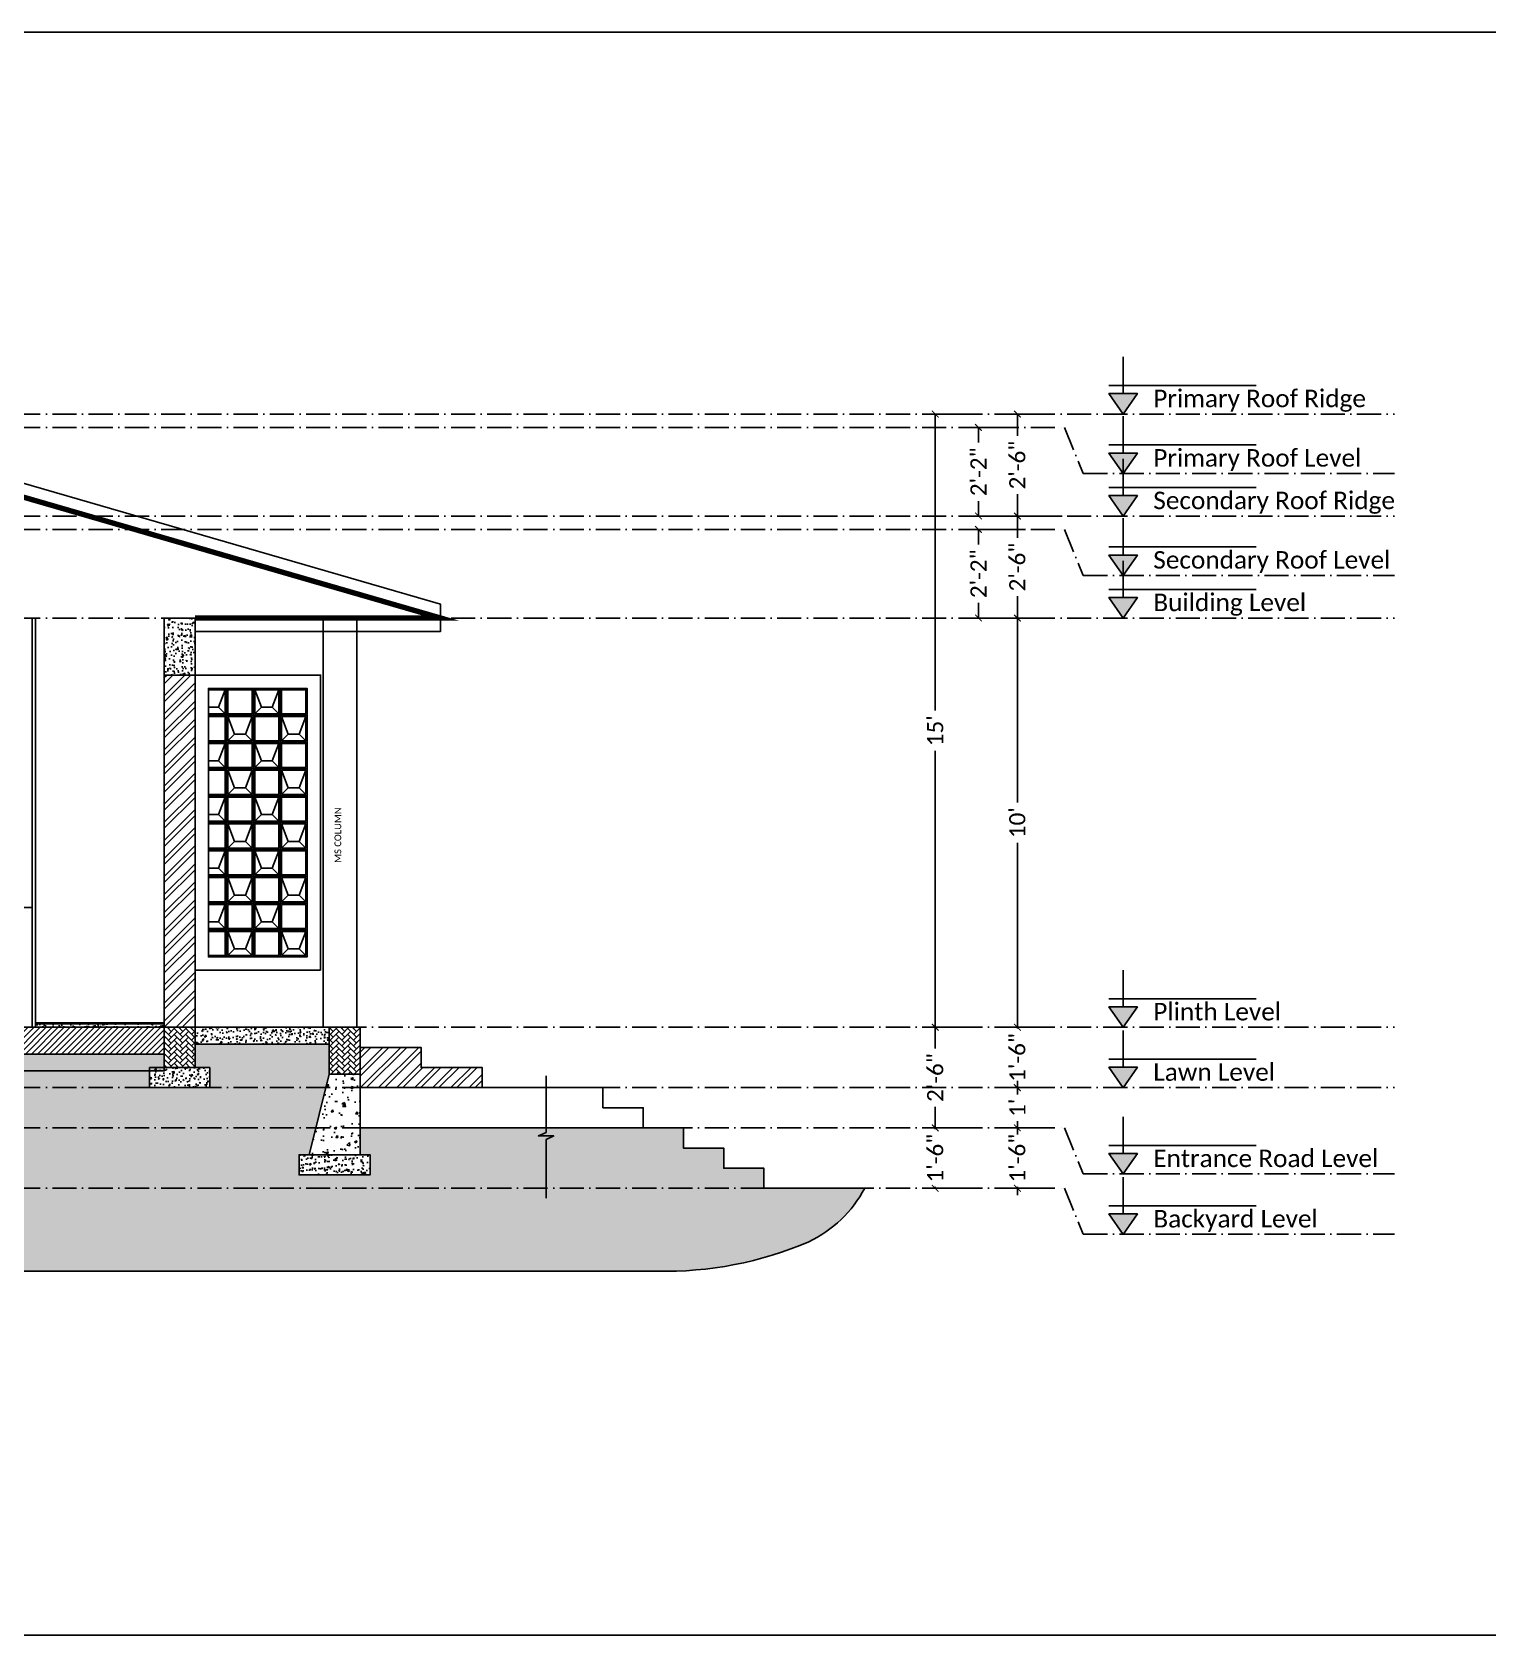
# Model space of a CAD drawing. Header units: millimetres. Extents: x -4760 to 87103, y -23275 to 20441.
# Drawn here: x 44934 to 55785, y -23275 to -11329 of the extents above; entities that cross this region are included whole.
import ezdxf
from ezdxf.xclip import XClip

# ---------------------------------------------------------------- set-up
doc = ezdxf.new("R2010")
doc.units = ezdxf.units.MM
doc.header["$LTSCALE"] = 150
doc.header["$XCLIPFRAME"] = 0
doc.linetypes.add('ACAD_ISO10W100', pattern=[18, 12, -3, 0, -3])
for name, color, linetype, true_color in [('ad-Dimension', 5, 'Continuous', 0x0000ff), ('ad-Primary Roof', 5, 'Continuous', 0x0000ff), ('ad-Ridge', 7, 'Continuous', 0xa56752)]:
    doc.layers.add(name, color=color, linetype=linetype, true_color=true_color)
for name, color, linetype in [('ad-Elevation 10', 8, 'Continuous'), ('ad-Glass Sectionline', 140, 'Continuous'), ('ad-Grid', 8, 'ACAD_ISO10W100'), ('ad-Lawn', 65, 'Continuous'), ('ad-Level', 4, 'Continuous'), ('ad-Level text', 4, 'Continuous'), ('ad-Slab', 3, 'Continuous'), ('ad-Text main', 7, 'Continuous'), ('ad-Tile', 120, 'Continuous'), ('ad-Toilet fixtures', 8, 'Continuous'), ('ad-Wall', 240, 'Continuous'), ('ad-Wall hatch', 8, 'Continuous')]:
    doc.layers.add(name, color=color, linetype=linetype)
doc.styles.get("Standard").update_dxf_attribs({"font": 'calibril.ttf'})
doc.dimstyles.new('Copy of A-100-DIM-INT (MM-FT)', dxfattribs={"dimscale": 50, "dimtxt": 2.4, "dimasz": 1, "dimexe": 0, "dimexo": 0, "dimgap": 1, "dimtad": 0, "dimdec": 0, "dimlfac": 0.03937, "dimdsep": 46, "dimlunit": 3, "dimtxsty": 'Standard', "dimblk": 'ARCHTICK', "dimcen": 0.025, "dimclrd": 256, "dimclre": 256, "dimclrt": 256, "dimazin": 2, "dimtfac": 1, "dimtdec": 0, "dimtix": 1, "dimtmove": 2, "dimatfit": 3, "dimldrblk": 'ARCHTICK', "dimfxl": 1, "dimtolj": 1, "dimtzin": 0, "dimarcsym": 0})

# ---------------------------------------------------------------- blocks, each defined once
blk = doc.blocks.new('ELE-1')
at = {"layer": 'ad-Level'}
blk.add_hatch(color=252, dxfattribs=at).paths.add_polyline_path([(175, 125), (88.5, 125), (0, 125), (88.5, 0)])
at = {"layer": 'ad-Level', "color": 2}
blk.add_line((0, 175), (900, 175), dxfattribs=at)
blk.add_lwpolyline([(88.5, 125), (175, 125), (88.5, 0), (0, 125), (88.5, 125), (88.5, 350)], dxfattribs=at)
blk = doc.blocks.new('EW')
at = {"layer": 'ad-Level', "xscale": 1.792223955136464, "yscale": 1.792223955136464, "zscale": 1.792223955136464}
blk.add_blockref('ELE-1', (-1613, -314), dxfattribs=at)
at = {"layer": 'ad-Level text'}
blk.add_attdef('FLOOR', (-1126, -238), '', height=150, dxfattribs=at)
blk = doc.blocks.new('_ArchTick')
at = {"color": 0, "linetype": 'ByBlock', "const_width": 0.15}
blk.add_lwpolyline([(-0.5, -0.5), (0.5, 0.5)], dxfattribs=at)
blk = doc.blocks.new('*D19')
at = {"layer": 'ad-Dimension', "lineweight": -2, "transparency": 16777216}
for p, q in [((-2811, 0), (-2811, 50)), ((-2540, 0), (-2811, 0)), ((-2811, 0), (-2811, -10)), ((-2811, -450), (-2811, -440)), ((-2540, -450), (-2811, -450)), ((-2811, -450), (-2811, -500))]:
    blk.add_line(p, q, dxfattribs=at)
at = {"layer": 'Defpoints', "color": 0, "transparency": 16777216}
for p in [(-2540, 0), (-2811, -450), (-2540, -450)]:
    blk.add_point(p, dxfattribs=at)
at = {"layer": 'ad-Dimension', "lineweight": -2, "transparency": 16777216, "xscale": 50, "yscale": 50, "zscale": 50}
for p, rotation in [((-2811, 0), 270), ((-2811, -450), 90)]:
    blk.add_blockref('_ArchTick', p, dxfattribs=dict(at, rotation=rotation))
at = {"layer": 'ad-Dimension', "transparency": 16777216, "insert": (-2811, -225), "char_height": 120, "attachment_point": 5, "rotation": 90}
blk.add_mtext('\\A1;1\'-6"', dxfattribs=at)
blk = doc.blocks.new('*D20')
at = {"layer": 'ad-Dimension', "lineweight": -2, "transparency": 16777216}
for p, q in [((-2540, 3050), (-2811, 3050)), ((-2811, 3050), (-2811, 1675)), ((-2811, 0), (-2811, 1375)), ((-2540, 0), (-2811, 0))]:
    blk.add_line(p, q, dxfattribs=at)
at = {"layer": 'Defpoints', "color": 0, "transparency": 16777216}
for p in [(-2540, 3050), (-2811, 0), (-2540, 0)]:
    blk.add_point(p, dxfattribs=at)
at = {"layer": 'ad-Dimension', "lineweight": -2, "transparency": 16777216, "xscale": 50, "yscale": 50, "zscale": 50}
for p, rotation in [((-2811, 3050), 90), ((-2811, 0), 270)]:
    blk.add_blockref('_ArchTick', p, dxfattribs=dict(at, rotation=rotation))
at = {"layer": 'ad-Dimension', "transparency": 16777216, "insert": (-2811, 1525), "char_height": 120, "attachment_point": 5, "rotation": 90}
blk.add_mtext("\\A1;10'", dxfattribs=at)
blk = doc.blocks.new('*D21')
at = {"layer": 'ad-Dimension', "lineweight": -2, "transparency": 16777216}
for p, q in [((-3220, 4570), (-3423, 4570)), ((-3423, 4570), (-3423, 2360)), ((-3423, 0), (-3423, 2060)), ((-3220, 0), (-3423, 0))]:
    blk.add_line(p, q, dxfattribs=at)
at = {"layer": 'Defpoints', "color": 0, "transparency": 16777216}
for p in [(-3220, 4570), (-3423, 0), (-3220, 0)]:
    blk.add_point(p, dxfattribs=at)
at = {"layer": 'ad-Dimension', "lineweight": -2, "transparency": 16777216, "xscale": 50, "yscale": 50, "zscale": 50}
for p, rotation in [((-3423, 4570), 90), ((-3423, 0), 270)]:
    blk.add_blockref('_ArchTick', p, dxfattribs=dict(at, rotation=rotation))
at = {"layer": 'ad-Dimension', "transparency": 16777216, "insert": (-3423, 2210), "char_height": 120, "attachment_point": 5, "rotation": 90}
blk.add_mtext("\\A1;15'", dxfattribs=at)
blk = doc.blocks.new('*D23')
at = {"layer": 'ad-Dimension', "lineweight": -2, "transparency": 16777216}
for p, q in [((-2478, 3810), (-2811, 3810)), ((-2811, 3810), (-2811, 3648)), ((-2811, 3050), (-2811, 3212)), ((-2540, 3050), (-2811, 3050))]:
    blk.add_line(p, q, dxfattribs=at)
at = {"layer": 'Defpoints', "color": 0, "transparency": 16777216}
for p in [(-2811, 3810), (-2478, 3810), (-2540, 3050)]:
    blk.add_point(p, dxfattribs=at)
at = {"layer": 'ad-Dimension', "lineweight": -2, "transparency": 16777216, "xscale": 50, "yscale": 50, "zscale": 50}
for p, rotation in [((-2811, 3810), 90), ((-2811, 3050), 270)]:
    blk.add_blockref('_ArchTick', p, dxfattribs=dict(at, rotation=rotation))
at = {"layer": 'ad-Dimension', "transparency": 16777216, "insert": (-2811, 3430), "char_height": 120, "attachment_point": 5, "rotation": 90}
blk.add_mtext('\\A1;2\'-6"', dxfattribs=at)
blk = doc.blocks.new('*D24')
at = {"layer": 'ad-Dimension', "lineweight": -2, "transparency": 16777216}
for p, q in [((-2540, 4570), (-2811, 4570)), ((-2811, 4570), (-2811, 4408)), ((-2811, 3810), (-2811, 3972)), ((-2478, 3810), (-2811, 3810))]:
    blk.add_line(p, q, dxfattribs=at)
at = {"layer": 'Defpoints', "color": 0, "transparency": 16777216}
for p in [(-2811, 4570), (-2540, 4570), (-2478, 3810)]:
    blk.add_point(p, dxfattribs=at)
at = {"layer": 'ad-Dimension', "lineweight": -2, "transparency": 16777216, "xscale": 50, "yscale": 50, "zscale": 50}
for p, rotation in [((-2811, 4570), 90), ((-2811, 3810), 270)]:
    blk.add_blockref('_ArchTick', p, dxfattribs=dict(at, rotation=rotation))
at = {"layer": 'ad-Dimension', "transparency": 16777216, "insert": (-2811, 4190), "char_height": 120, "attachment_point": 5, "rotation": 90}
blk.add_mtext('\\A1;2\'-6"', dxfattribs=at)
blk = doc.blocks.new('*D25')
at = {"layer": 'ad-Dimension', "lineweight": -2, "transparency": 16777216}
for p, q in [((-2751, 3710), (-3101, 3710)), ((-3101, 3710), (-3101, 3598)), ((-3101, 3050), (-3101, 3162)), ((-2811, 3050), (-3101, 3050))]:
    blk.add_line(p, q, dxfattribs=at)
at = {"layer": 'Defpoints', "color": 0, "transparency": 16777216}
for p in [(-2751, 3710), (-3101, 3050), (-2811, 3050)]:
    blk.add_point(p, dxfattribs=at)
at = {"layer": 'ad-Dimension', "lineweight": -2, "transparency": 16777216, "xscale": 50, "yscale": 50, "zscale": 50}
for p, rotation in [((-3101, 3710), 90), ((-3101, 3050), 270)]:
    blk.add_blockref('_ArchTick', p, dxfattribs=dict(at, rotation=rotation))
at = {"layer": 'ad-Dimension', "transparency": 16777216, "insert": (-3101, 3380), "char_height": 120, "attachment_point": 5, "rotation": 90}
blk.add_mtext('\\A1;2\'-2"', dxfattribs=at)
blk = doc.blocks.new('*D26')
at = {"layer": 'ad-Dimension', "lineweight": -2, "transparency": 16777216}
for p, q in [((-2811, 4470), (-3101, 4470)), ((-3101, 4470), (-3101, 4358)), ((-3101, 3810), (-3101, 3922)), ((-2811, 3810), (-3101, 3810))]:
    blk.add_line(p, q, dxfattribs=at)
at = {"layer": 'Defpoints', "color": 0, "transparency": 16777216}
for p in [(-2811, 4470), (-3101, 3810), (-2811, 3810)]:
    blk.add_point(p, dxfattribs=at)
at = {"layer": 'ad-Dimension', "lineweight": -2, "transparency": 16777216, "xscale": 50, "yscale": 50, "zscale": 50}
for p, rotation in [((-3101, 4470), 90), ((-3101, 3810), 270)]:
    blk.add_blockref('_ArchTick', p, dxfattribs=dict(at, rotation=rotation))
at = {"layer": 'ad-Dimension', "transparency": 16777216, "insert": (-3101, 4140), "char_height": 120, "attachment_point": 5, "rotation": 90}
blk.add_mtext('\\A1;2\'-2"', dxfattribs=at)
blk = doc.blocks.new('*D22')
at = {"layer": 'ad-Dimension', "lineweight": -2, "transparency": 16777216}
for p, q in [((-2811, -750), (-2811, -700)), ((-2540, -750), (-2811, -750)), ((-2811, -750), (-2811, -760)), ((-2811, -1200), (-2811, -1190)), ((-2540, -1200), (-2811, -1200)), ((-2811, -1200), (-2811, -1250))]:
    blk.add_line(p, q, dxfattribs=at)
at = {"layer": 'Defpoints', "color": 0, "transparency": 16777216}
for p in [(-2540, -750), (-2811, -1200), (-2540, -1200)]:
    blk.add_point(p, dxfattribs=at)
at = {"layer": 'ad-Dimension', "lineweight": -2, "transparency": 16777216, "xscale": 50, "yscale": 50, "zscale": 50}
for p, rotation in [((-2811, -750), 270), ((-2811, -1200), 90)]:
    blk.add_blockref('_ArchTick', p, dxfattribs=dict(at, rotation=rotation))
at = {"layer": 'ad-Dimension', "transparency": 16777216, "insert": (-2811, -975), "char_height": 120, "attachment_point": 5, "rotation": 90}
blk.add_mtext('\\A1;1\'-6"', dxfattribs=at)
blk = doc.blocks.new('*D27')
at = {"layer": 'ad-Dimension', "lineweight": -2, "transparency": 16777216}
for p, q in [((-2811, -450), (-2811, -400)), ((-2540, -450), (-2811, -450)), ((-2811, -450), (-2811, -497)), ((-2811, -750), (-2811, -703)), ((-2540, -750), (-2811, -750)), ((-2811, -750), (-2811, -800))]:
    blk.add_line(p, q, dxfattribs=at)
at = {"layer": 'Defpoints', "color": 0, "transparency": 16777216}
for p in [(-2540, -450), (-2811, -750), (-2540, -750)]:
    blk.add_point(p, dxfattribs=at)
at = {"layer": 'ad-Dimension', "lineweight": -2, "transparency": 16777216, "xscale": 50, "yscale": 50, "zscale": 50}
for p, rotation in [((-2811, -450), 270), ((-2811, -750), 90)]:
    blk.add_blockref('_ArchTick', p, dxfattribs=dict(at, rotation=rotation))
at = {"layer": 'ad-Dimension', "transparency": 16777216, "insert": (-2811, -600), "char_height": 120, "attachment_point": 5, "rotation": 90}
blk.add_mtext("\\A1;1'", dxfattribs=at)
blk = doc.blocks.new('*D28')
at = {"layer": 'ad-Dimension', "lineweight": -2, "transparency": 16777216}
for p, q in [((-3220, -750), (-3423, -750)), ((-3423, -750), (-3423, -760)), ((-3423, -1200), (-3423, -1190)), ((-3220, -1200), (-3423, -1200))]:
    blk.add_line(p, q, dxfattribs=at)
at = {"layer": 'Defpoints', "color": 0, "transparency": 16777216}
for p in [(-3220, -750), (-3423, -1200), (-3220, -1200)]:
    blk.add_point(p, dxfattribs=at)
at = {"layer": 'ad-Dimension', "lineweight": -2, "transparency": 16777216, "xscale": 50, "yscale": 50, "zscale": 50}
for p, rotation in [((-3423, -750), 90), ((-3423, -1200), 270)]:
    blk.add_blockref('_ArchTick', p, dxfattribs=dict(at, rotation=rotation))
at = {"layer": 'ad-Dimension', "transparency": 16777216, "insert": (-3423, -975), "char_height": 120, "attachment_point": 5, "rotation": 90}
blk.add_mtext('\\A1;1\'-6"', dxfattribs=at)
blk = doc.blocks.new('*D29')
at = {"layer": 'ad-Dimension', "lineweight": -2, "transparency": 16777216}
for p, q in [((-3220, 0), (-3423, 0)), ((-3423, 0), (-3423, -157)), ((-3423, -750), (-3423, -593)), ((-3220, -750), (-3423, -750))]:
    blk.add_line(p, q, dxfattribs=at)
at = {"layer": 'Defpoints', "color": 0, "transparency": 16777216}
for p in [(-3220, 0), (-3423, -750), (-3220, -750)]:
    blk.add_point(p, dxfattribs=at)
at = {"layer": 'ad-Dimension', "lineweight": -2, "transparency": 16777216, "xscale": 50, "yscale": 50, "zscale": 50}
for p, rotation in [((-3423, 0), 90), ((-3423, -750), 270)]:
    blk.add_blockref('_ArchTick', p, dxfattribs=dict(at, rotation=rotation))
at = {"layer": 'ad-Dimension', "transparency": 16777216, "insert": (-3423, -375), "char_height": 120, "attachment_point": 5, "rotation": 90}
blk.add_mtext('\\A1;2\'-6"', dxfattribs=at)
blk = doc.blocks.new('zw$487C')
at = {"layer": 'ad-Wall hatch', "transparency": 33554687}
h = blk.add_hatch(dxfattribs=at)
h.set_pattern_fill('AR-CONC', color=256, scale=0.5)
h.set_pattern_definition([(50, (0, -125), (91.092, -7.97), [9.525, -104.775]), (355, (0, -125), (-17.622, 95.528), [7.62, -83.82]), (100.451, (7.59, -125.66), (73.47, 87.559), [8.095, -89.045]), (46.184, (0, -99.6), (135.54, -21.021), [14.287, -157.162]), (96.636, (11.3, -101.35), (118.702, 123.713), [12.143, -133.568]), (351.184, (0, -99.6), (118.702, 123.713), [11.43, -125.73]), (21, (12.7, -105.95), (75.807, -51.133), [9.525, -104.775]), (326, (12.7, -105.95), (30.901, 92.094), [7.62, -83.82]), (71.451, (19.02, -110.21), (106.708, 40.961), [8.095, -89.045]), (37.5, (0, -125), (1.5443, 42.2775), [0, -82.804, 0, -85.09, 0, -84.1375]), (7.5, (0, -125), (33.41, 50.0903), [0, -48.514, 0, -80.899, 0, -32.0675]), (327.5, (-28.32, -125), (67.7953, -2.8644), [0, -31.75, 0, -99.06, 0, -131.445]), (317.5, (-41.02, -125), (74.0646, 12.713), [0, -41.275, 0, -65.786, 0, -93.345])])
h.paths.add_polyline_path([(0, 425), (230, 425), (230, 0), (0, 0)])
at = {"layer": 'ad-Slab'}
blk.add_lwpolyline([(0, 425), (230, 425), (230, 0), (0, 0)], close=True, dxfattribs=at)
blk = doc.blocks.new('zw$BA34')
for p, q in [((-401, 0), (-443, 0)), ((-443, 0), (-443, -30)), ((-401, -30), (-401, 0)), ((-443, -5), (-401, -5)), ((-443, -30), (-441, -30)), ((-443, -30), (-401, -30)), ((-441, -32), (-443, -32)), ((-443, -32), (-443, -122)), ((-401, -32), (-443, -32)), ((-441, -30), (-441, -32)), ((-438, -57), (-438, -74)), ((-407, -57), (-438, -57)), ((-438, -67), (-407, -67)), ((-438, -74), (-434, -74)), ((-434, -79), (-434, -71)), ((-431, -79), (-431, -80)), ((-414, -80), (-414, -79)), ((-411, -79), (-411, -71)), ((-411, -74), (-407, -74)), ((-407, -74), (-407, -57)), ((-404, -32), (-404, -30)), ((-404, -30), (-401, -30)), ((-401, -32), (-404, -32)), ((-401, -122), (-401, -32)), ((-673, -135), (-673, -124)), ((-673, -124), (-608, -124)), ((-650, -135), (-673, -135)), ((-673, -135), (-648, -144)), ((-650, -135), (-645, -135)), ((-505, -144), (-648, -144)), ((-597, -135), (-645, -135)), ((-422, -213), (-422, -213)), ((-340, -144), (-185, -144)), ((-173, -135), (-185, -144)), ((-443, -246), (-401, -246)), ((-443, -252), (-401, -252)), ((-438, -262), (-406, -262)), ((-438, -450), (-406, -450)), ((-438, -460), (-406, -460)), ((-438, -462), (-406, -462)), ((-452, -503), (-392, -503)), ((-450, -509), (-394, -509))]:
    blk.add_line(p, q)
for points in [[(768, -124), (-1022, -124)], [(-645, -135), (-518, -135), (-327, -135), (-173, -135), (-173, -124)], [(-356, -521), (-361, -521)], [(-356, -526), (-361, -526)], [(-350, -515), (-350, -510)], [(-350, -532), (-350, -537)], [(-345, -515), (-345, -510)], [(-345, -532), (-345, -537)], [(-339, -521), (-334, -521)], [(-339, -526), (-334, -526)]]:
    blk.add_lwpolyline(points)
blk.add_lwpolyline([(-173, -124), (-222, -124), (-222, -122), (-648, -122), (-648, -124)], close=True)
for points in [[(-327, -135, 0.073224), (-344, -147, 0.099505), (-369, -183, -0.220326), (-374, -187, -0.071091), (-378, -188), (-398, -188), (-447, -188), (-467, -188, -0.071131), (-471, -187, -0.220214), (-476, -183, 0.099492), (-501, -147, 0.073225), (-518, -135)], [(-398, -188, 0.389222), (-402, -191), (-404, -212, -0.388879), (-405, -213), (-440, -213, -0.388879), (-441, -212), (-443, -191, 0.388879), (-447, -188)], [(-365, -518, -0.256931), (-352, -506)], [(-352, -541, -0.25847), (-365, -528)], [(-343, -506, -0.263132), (-330, -519)], [(-330, -529, -0.257084), (-342, -541)]]:
    blk.add_lwpolyline(points, format="xyb")
for points in [[(-409, -213), (-389, -212), (-384, -211), (-376, -210), (-380, -211), (-382, -213), (-383, -215), (-384, -218), (-388, -244), (-388, -245), (-389, -246), (-389, -246), (-390, -246), (-401, -246), (-401, -252), (-400, -252), (-400, -258, -0.414214), (-404, -262), (-406, -262), (-406, -450), (-404, -450, -0.414214), (-400, -454), (-400, -460), (-406, -460), (-406, -462), (-400, -462), (-392, -503), (-392, -509), (-394, -509), (-398, -561, -0.414214), (-422, -585, -0.414214), (-446, -561), (-450, -509), (-452, -509), (-452, -503), (-445, -462), (-438, -462), (-438, -460), (-445, -460), (-445, -454, -0.414214), (-441, -450), (-438, -450), (-438, -262), (-441, -262, -0.414214), (-445, -258), (-445, -252), (-443, -252), (-443, -246), (-455, -246), (-456, -246), (-456, -246), (-457, -245), (-457, -244), (-461, -218), (-462, -215), (-463, -213), (-465, -211), (-469, -210), (-461, -211), (-456, -212), (-436, -213), (-422, -213), (-422, -213)], [(-347, -499, 1), (-347, -549, 1)], [(-366, -518, 1), (-366, -529, 1)], [(-347, -514, 1), (-347, -533, 1)], [(-347, -500, 1), (-347, -510, 1)], [(-347, -537, 1), (-347, -547, 1)], [(-329, -518, 1), (-329, -529, 1)]]:
    blk.add_lwpolyline(points, format="xyb", close=True)
for centre, radius in [((-366, -524), 5.08), ((-347, -524), 9.09), ((-347, -505), 5.08), ((-347, -542), 5.08)]:
    blk.add_circle(centre, radius)
for centre, major_axis, start_param, end_param in [((-422, -79), (12, 0), 1.570796, 4.010736), ((-422, -71), (12, 0), 0, 3.141593), ((-422, -79), (8.99, 0), 0, 3.141593), ((-422, -80), (8.44, 0), 1.570796, 4.712389), ((-422, -79), (12, 0), 5.414042, 7.853982), ((-422, -80), (8.44, 0), 4.712389, 7.853982)]:
    blk.add_ellipse(centre, major_axis=major_axis, ratio=0.25, start_param=start_param, end_param=end_param)
blk = doc.blocks.new('A$C63b826c5')
at = {"layer": 'ad-Elevation 10', "transparency": 33554559}
for points in [[(0, 0), (200, 0), (200, 200), (0, 200)], [(10, 10), (190, 10), (190, 190), (10, 190)]]:
    blk.add_lwpolyline(points, close=True, dxfattribs=at)
blk = doc.blocks.new('A$C906e16fa')
at = {"layer": 'ad-Elevation 10', "transparency": 33554559}
for points in [[(0, 0), (0, 200), (-200, 200), (-200, 0)], [(-10, 10), (-10, 190), (-190, 190), (-190, 10)]]:
    blk.add_lwpolyline(points, close=True, dxfattribs=at)
for points in [[(-140, 60), (-190, 190)], [(-60, 60), (-10, 190)], [(-190, 10), (-140, 60), (-60, 60), (-10, 10)]]:
    blk.add_lwpolyline(points, dxfattribs=at)
blk = doc.blocks.new('A$Cd334f742')
at = {"layer": 'ad-Elevation 10', "transparency": 33554559}
for points in [[(135, 200), (0, 200), (0, 0), (135, 0)], [(135, 190), (10, 190), (10, 10), (135, 10)], [(60, 60), (10, 190)], [(10, 10), (60, 60), (135, 60)]]:
    blk.add_lwpolyline(points, dxfattribs=at)
blk = doc.blocks.new('A$C9d6f41e4')
at = {"layer": 'ad-Elevation 10', "transparency": 33554559}
for points in [[(135, 0), (0, 0), (0, -200), (135, -200)], [(135, -10), (10, -10), (10, -190), (135, -190)]]:
    blk.add_lwpolyline(points, dxfattribs=at)
blk = doc.blocks.new('zw$543')
at = {"layer": 'ad-Elevation 10', "transparency": 33554559}
for points in [[(0, 0), (935, 0), (935, 2200), (0, 2200)], [(100, 100), (835, 100), (835, 2100), (100, 2100)]]:
    blk.add_lwpolyline(points, close=True, dxfattribs=at)
for name, p in [('A$C63b826c5', (100, 1900)), ('A$C906e16fa', (500, 1900)), ('A$C63b826c5', (500, 1900)), ('A$Cd334f742', (700, 1900)), ('A$C906e16fa', (300, 1700)), ('A$C63b826c5', (300, 1700)), ('A$C906e16fa', (700, 1700)), ('A$C9d6f41e4', (700, 1900)), ('A$C63b826c5', (100, 1500)), ('A$C906e16fa', (500, 1500)), ('A$C63b826c5', (500, 1500)), ('A$Cd334f742', (700, 1500)), ('A$C906e16fa', (300, 1300)), ('A$C63b826c5', (300, 1300)), ('A$C906e16fa', (700, 1300)), ('A$C9d6f41e4', (700, 1500)), ('A$C63b826c5', (100, 1100)), ('A$C906e16fa', (500, 1100)), ('A$C63b826c5', (500, 1100)), ('A$Cd334f742', (700, 1100)), ('A$C906e16fa', (300, 900)), ('A$C63b826c5', (300, 900)), ('A$C906e16fa', (700, 900)), ('A$C9d6f41e4', (700, 1100)), ('A$C63b826c5', (100, 700)), ('A$C906e16fa', (500, 700)), ('A$C63b826c5', (500, 700)), ('A$Cd334f742', (700, 700)), ('A$C906e16fa', (300, 500)), ('A$C63b826c5', (300, 500)), ('A$C906e16fa', (700, 500)), ('A$C9d6f41e4', (700, 700)), ('A$C63b826c5', (100, 300)), ('A$C906e16fa', (500, 300)), ('A$C63b826c5', (500, 300)), ('A$Cd334f742', (700, 300)), ('A$C906e16fa', (300, 100)), ('A$C63b826c5', (300, 100)), ('A$C906e16fa', (700, 100)), ('A$C9d6f41e4', (700, 300))]:
    blk.add_blockref(name, p)
blk = doc.blocks.new('A$Cb14bb14e')
at = {"layer": 'ad-Elevation 10'}
h = blk.add_hatch(dxfattribs=at)
h.set_pattern_fill('AR-SAND', color=256)
h.set_pattern_definition([(37.5, (10606.27, -6809.993), (-1.60003, 48.94132), [0, -38.608, 0, -43.18, 0, -41.275]), (7.5, (10606.27, -6809.99), (44.95233, 71.6825), [0, -20.828, 0, -34.798, 0, -13.335]), (327.5, (10575.03, -6809.993), (79.09924, 0.14372), [0, -12.7, 0, -45.72, 0, -59.69]), (317.5, (10575.03, -6809.99), (76.35565, 22.29293), [0, -6.35, 0, -29.972, 0, -34.29])])
h.paths.add_polyline_path([(-230, 26), (-1190, 26), (-1190, 0), (-230, 0)])
at = {"layer": 'ad-Tile'}
h = blk.add_hatch(dxfattribs=at)
h.set_pattern_fill('_USER', color=256, scale=25, angle=90, pattern_type=0)
h.set_pattern_definition([(90, (10606.27, -6825.993), (-25, 2e-15), [])])
h.paths.add_polyline_path([(-230, 34), (-1190, 34), (-1190, 26), (-230, 26)])
at = {"layer": 'ad-Wall hatch', "transparency": 33554687}
h = blk.add_hatch(dxfattribs=at)
h.set_pattern_fill('ANSI32', color=256, scale=10)
h.set_pattern_definition([(45, (-12835.845, 0), (-67.3519, 67.3519), []), (45, (-12790.94, 0), (-67.3519, 67.3519), [])])
h.paths.add_polyline_path([(-230, 2625), (-230, 0), (0, 0), (0, 2625)])
at = {"layer": 'ad-Elevation 10'}
blk.add_lwpolyline([(-230, 26), (-1190, 26), (-1190, 0), (-230, 0)], close=True, dxfattribs=at)
at = {"layer": 'ad-Glass Sectionline'}
blk.add_lwpolyline([(-1190, 3050), (-1215, 3050), (-1215, 0), (-1190, 0)], close=True, dxfattribs=at)
at = {"layer": 'ad-Tile'}
blk.add_lwpolyline([(-230, 34), (-1190, 34), (-1190, 26), (-230, 26)], close=True, dxfattribs=at)
at = {"layer": 'ad-Wall'}
blk.add_lwpolyline([(-230, 2625), (-230, 0), (0, 0), (0, 2625)], close=True, dxfattribs=at)
at = {"xscale": -1}
blk.add_blockref('zw$543', (935, 425), dxfattribs=at)
at = {"layer": 'ad-Slab', "xscale": -1}
blk.add_blockref('zw$487C', (0, 2625), dxfattribs=at)
at = {"layer": 'ad-Toilet fixtures', "xscale": -1}
blk.add_blockref('zw$BA34', (-2237, 1016), dxfattribs=at)
blk = doc.blocks.new('A$Ccf68a1fe')
at = {"layer": 'ad-Wall hatch', "transparency": 33554687}
h = blk.add_hatch(dxfattribs=at)
h.set_pattern_fill('AR-HBONE', color=256, scale=0.3)
h.set_pattern_definition([(45, (-7e-12, -350), (1e-14, 43.1052), [91.44, -30.48]), (135, (21.553, -328.447), (2e-14, 43.1052), [91.44, -30.48])])
h.paths.add_polyline_path([(0, 0), (230, 0), (230, -300), (0, -300)])
at = {"layer": 'ad-Slab'}
blk.add_lwpolyline([(0, 0), (230, 0), (230, -300), (0, -300), (0, 0)], dxfattribs=at)
blk = doc.blocks.new('A$C46166ea8')
at = {"layer": 'ad-Wall hatch', "transparency": 33554687}
h = blk.add_hatch(dxfattribs=at)
h.set_pattern_fill('AR-CONC', color=256, scale=0.5)
h.set_pattern_definition([(50, (-110, -450), (91.092, -7.97), [9.525, -104.775]), (355, (-110, -450), (-17.622, 95.528), [7.62, -83.82]), (100.451, (-102.41, -450.66), (73.47, 87.559), [8.095, -89.045]), (46.184, (-110, -424.6), (135.54, -21.02), [14.287, -157.162]), (96.636, (-98.7, -426.35), (118.702, 123.713), [12.143, -133.568]), (351.184, (-110, -424.6), (118.7, 123.713), [11.43, -125.73]), (21, (-97.3, -430.95), (75.807, -51.133), [9.525, -104.775]), (326, (-97.3, -430.95), (30.901, 92.094), [7.62, -83.82]), (71.451, (-90.98, -435.21), (106.708, 40.961), [8.095, -89.045]), (37.5, (-110, -450), (1.5443, 42.2775), [0, -82.804, 0, -85.09, 0, -84.1375]), (7.5, (-110, -450), (33.41, 50.0903), [0, -48.514, 0, -80.899, 0, -32.0675]), (327.5, (-138.32, -450), (67.7953, -2.8644), [0, -31.75, 0, -99.06, 0, -131.445]), (317.5, (-151.02, -450), (74.0646, 12.713), [0, -41.275, 0, -65.786, 0, -93.345])])
h.paths.add_polyline_path([(-110, -300), (340, -300), (340, -450), (-110, -450)])
at = {"layer": 'ad-Slab'}
blk.add_lwpolyline([(-110, -300), (340, -300), (340, -450), (-110, -450)], close=True, dxfattribs=at)
blk.add_blockref('A$Ccf68a1fe', (0, 0), dxfattribs=at)
blk = doc.blocks.new('zw$AF79')
at = {"layer": 'ad-Wall hatch', "transparency": 33554687}
h = blk.add_hatch(dxfattribs=at)
h.set_pattern_fill('AR-HBONE', color=256, scale=0.3)
h.set_pattern_definition([(45, (-5e-12, -350), (1e-14, 43.1052), [91.44, -30.48]), (135, (21.553, -328.447), (2e-14, 43.1052), [91.44, -30.48])])
h.paths.add_polyline_path([(0, 0), (230, 0), (230, -350), (0, -350)])
at = {"layer": 'ad-Slab'}
blk.add_lwpolyline([(0, 0), (230, 0), (230, -350), (0, -350), (0, 0)], dxfattribs=at)
blk = doc.blocks.new('zw$5A5B')
at = {"layer": 'ad-Wall hatch', "transparency": 33554687}
h = blk.add_hatch(dxfattribs=at)
h.set_pattern_fill('AR-CONC', color=256, angle=360)
h.set_pattern_definition([(50, (-150, -950), (182.185, -15.94), [19.05, -209.55]), (355, (-150, -950), (-35.243, 191.057), [15.24, -167.64]), (100.451, (-134.82, -951.33), (146.94, 175.118), [16.19, -178.09]), (46.184, (-150, -899.2), (271.08, -42.04), [28.575, -314.325]), (96.636, (-127.4, -902.7), (237.4, 247.43), [24.285, -267.136]), (351.184, (-150, -899.2), (237.4, 247.43), [22.86, -251.46]), (21, (-124.6, -911.9), (151.614, -102.265), [19.05, -209.55]), (326, (-124.6, -911.9), (61.8, 184.19), [15.24, -167.64]), (71.45, (-111.97, -920.42), (213.416, 81.923), [16.19, -178.09]), (37.5, (-150, -950), (3.0886, 84.555), [0, -165.608, 0, -170.18, 0, -168.275]), (7.5, (-150, -950), (66.82, 100.18), [0, -97.028, 0, -161.798, 0, -64.135]), (327.5, (-206.64, -950), (135.5906, -5.729), [0, -63.5, 0, -198.12, 0, -262.89]), (317.5, (-232.04, -950), (148.13, 25.426), [0, -82.55, 0, -131.572, 0, -186.69])])
h.paths.add_polyline_path([(0, -350), (230, -350), (230, -950), (-150, -950)])
h = blk.add_hatch(dxfattribs=at)
h.set_pattern_fill('AR-CONC', color=256, scale=0.5, angle=360)
h.set_pattern_definition([(50, (-59428.06, 1542.97), (91.09233, -7.96954), [9.525, -104.775]), (355, (-59428.06, 1542.97), (-17.62171, 95.52842), [7.62, -83.82029]), (100.45144, (-59420.47, 1542.305), (73.47062, 87.55888), [8.095, -89.04512]), (46.1842, (-59428.06, 1568.37), (135.53952, -21.02116), [14.2875, -157.1625]), (96.63556, (-59416.76, 1566.62), (118.70207, 123.71306), [12.1425, -133.5678]), (351.18415, (-59428.06, 1568.37), (118.70207, 123.71306), [11.42998, -125.72987]), (21, (-59415.36, 1562.02), (75.8072, -51.1326), [9.525, -104.775]), (326, (-59415.36, 1562.02), (30.90101, 92.09398), [7.62, -83.82]), (71.45144, (-59409.04, 1557.76), (106.70821, 40.96138), [8.095, -89.04497]), (37.5, (-59428.057, 1542.97), (1.544302, 42.27752), [0, -82.804, 0, -85.09, 0, -84.1375]), (7.5, (-59428.057, 1542.97), (33.40983, 50.090287), [0, -48.514, 0, -80.899, 0, -32.0675]), (327.5, (-59456.378, 1542.97), (67.795298, -2.864372), [0, -31.75, 0, -99.06, 0, -131.445]), (317.5, (-59469.08, 1542.97), (74.06459, 12.713246), [0, -41.275, 0, -65.786, 0, -93.345])])
h.paths.add_polyline_path([(305, -1100), (-225, -1100), (-225, -950), (305, -950)])
at = {"layer": 'ad-Slab'}
for points in [[(0, -350), (230, -350), (230, -950), (-150, -950)], [(305, -1100), (-225, -1100), (-225, -950), (305, -950)]]:
    blk.add_lwpolyline(points, close=True, dxfattribs=at)
blk.add_blockref('zw$AF79', (0, 0), dxfattribs=at)
blk = doc.blocks.new('zw$66E4')
blk.add_lwpolyline([(0, 0), (250, 0), (250, 3050), (0, 3050)], close=True)
blk = doc.blocks.new('A$C71721dc8')
at = {"layer": 'ad-Elevation 10', "transparency": 33554559}
h = blk.add_hatch(dxfattribs=at)
h.set_pattern_fill('EARTH', color=256, scale=25, angle=45)
h.set_pattern_definition([(45, (-65966.8, 18746.05), (9e-14, 224.5064), [158.75, -158.75]), (45, (-66008.9, 18788.14), (9e-14, 224.5064), [158.75, -158.75]), (45, (-66050.99, 18830.24), (9e-14, 224.5064), [158.75, -158.75]), (135, (-66050.99, 18858.3), (-224.5064, 9e-14), [158.75, -158.75]), (135, (-66008.9, 18900.4), (-224.5064, 9e-14), [158.75, -158.75]), (135, (-65966.8, 18942.49), (-224.5064, 9e-14), [158.75, -158.75])])
edge = h.paths.add_edge_path()
edge.add_line((14620, -350), (14620, -125))
edge.add_line((14620, -125), (13620, -125))
edge.add_line((13620, -125), (13620, -300))
edge.add_line((13620, -300), (13730, -300))
edge.add_line((13730, -300), (13730, -450))
edge.add_line((13730, -450), (13280, -450))
edge.add_line((13280, -450), (13280, -325))
edge.add_line((13280, -325), (10715, -325))
edge.add_line((10715, -325), (10715, -450))
edge.add_line((10715, -450), (10265, -450))
edge.add_line((10265, -450), (10265, -300))
edge.add_line((10265, -300), (10375, -300))
edge.add_line((10375, -300), (10375, -125))
edge.add_line((10375, -125), (9105, -125))
edge.add_line((9105, -125), (9105, -300))
edge.add_line((9105, -300), (9215, -300))
edge.add_line((9215, -300), (9215, -450))
edge.add_line((9215, -450), (8765, -450))
edge.add_line((8765, -450), (8765, -300))
edge.add_line((8765, -300), (8875, -300))
edge.add_line((8875, -300), (8875, -125))
edge.add_line((8875, -125), (8090, -125))
edge.add_line((8090, -125), (8090, -425))
edge.add_line((8090, -425), (5760, -425))
edge.add_line((5760, -425), (5760, -125))
edge.add_line((5760, -125), (4975, -125))
edge.add_line((4975, -125), (4975, -350))
edge.add_line((4975, -350), (5085, -350))
edge.add_line((5085, -350), (5085, -500))
edge.add_line((5085, -500), (4635, -500))
edge.add_line((4635, -500), (4635, -350))
edge.add_line((4635, -350), (4745, -350))
edge.add_line((4745, -350), (4745, -125))
edge.add_line((4745, -125), (3235, -125))
edge.add_line((3235, -125), (3235, -300))
edge.add_line((3235, -300), (3345, -300))
edge.add_line((3345, -300), (3345, -450))
edge.add_line((3345, -450), (2895, -450))
edge.add_line((2895, -450), (2895, -325))
edge.add_line((2895, -325), (236.2, -325))
edge.add_line((236.2, -325), (380, -900))
edge.add_line((380, -900), (455, -900))
edge.add_line((455, -900), (455, -1050))
edge.add_line((455, -1050), (-75, -1050))
edge.add_line((-75, -1050), (-75, -900))
edge.add_line((-75, -900), (0, -900))
edge.add_line((0, -900), (0, -750))
edge.add_line((0, -750), (-1070.5, -750))
edge.add_ellipse((-0.1, -503.2), major_axis=(1098.5, 0), ratio=1, start_angle=192.98309, end_angle=229.38332)
edge.add_ellipse((714.1, 501.2), major_axis=(2328.5, 0), ratio=1, start_angle=232.13247, end_angle=264.68238)
edge.add_line((498.3, -1817.3), (17061.5, -1817.3))
edge.add_ellipse((17128.4, 871.1), major_axis=(2689.2, 0), ratio=1, start_angle=268.5738, end_angle=293.36167)
edge.add_ellipse((17803.9, -772.1), major_axis=(913.5, 0), ratio=1, start_angle=295.33845, end_angle=332.06696)
edge.add_line((18610.9, -1200), (17860, -1200))
edge.add_line((17860, -1200), (17860, -1050))
edge.add_line((17860, -1050), (17560, -1050))
edge.add_line((17560, -1050), (17560, -900))
edge.add_line((17560, -900), (17260, -900))
edge.add_line((17260, -900), (17260, -750))
edge.add_line((17260, -750), (14850, -750))
edge.add_line((14850, -750), (14850, -950))
edge.add_line((14850, -950), (14925, -950))
edge.add_line((14925, -950), (14925, -1100))
edge.add_line((14925, -1100), (14395, -1100))
edge.add_line((14395, -1100), (14395, -950))
edge.add_line((14395, -950), (14470, -950))
edge.add_line((14470, -950), (14620, -350))
at = {"layer": 'ad-Wall hatch', "transparency": 33554687}
h = blk.add_hatch(dxfattribs=at)
h.set_pattern_fill('AR-CONC', color=256, scale=0.5)
h.set_pattern_definition([(50, (-22192.01, 18746.046), (91.09233, -7.96954), [9.525, -104.775]), (355, (-22192.01, 18746.05), (-17.62171, 95.52842), [7.62, -83.8203]), (100.45144, (-22184.42, 18745.38), (73.47062, 87.55888), [8.095, -89.04512]), (46.1842, (-22192.01, 18771.45), (135.53952, -21.02116), [14.2875, -157.1625]), (96.63556, (-22180.72, 18769.7), (118.70207, 123.71306), [12.1425, -133.5678]), (351.18415, (-22192.01, 18771.45), (118.70207, 123.71306), [11.43, -125.72987]), (21, (-22179.31, 18765.096), (75.8072, -51.1326), [9.525, -104.775]), (326, (-22179.31, 18765.1), (30.90101, 92.09398), [7.62, -83.82]), (71.45144, (-22172.99, 18760.835), (106.70821, 40.96138), [8.095, -89.04497]), (37.5, (-22192.01, 18746.046), (1.544302, 42.27752), [0, -82.804, 0, -85.09, 0, -84.1375]), (7.5, (-22192.01, 18746.046), (33.40983, 50.090287), [0, -48.514, 0, -80.899, 0, -32.0675]), (327.5, (-22220.332, 18746.046), (67.795298, -2.864372), [0, -31.75, 0, -99.06, 0, -131.445]), (317.5, (-22233.03, 18746.046), (74.06459, 12.713246), [0, -41.275, 0, -65.786, 0, -93.345])])
h.paths.add_polyline_path([(13620, 0), (14620, 0), (14620, -125), (13620, -125)])
h = blk.add_hatch(dxfattribs=at)
h.set_pattern_fill('ANSI31', color=256, scale=10)
h.set_pattern_definition([(45, (-23794.51, 18746.046), (-22.45064, 22.45064), [])])
h.paths.add_polyline_path([(10605, 0), (13390, 0), (13390, -200), (10605, -200)])
h = blk.add_hatch(dxfattribs=at)
h.set_pattern_fill('AR-CONC', color=256, scale=0.5)
h.set_pattern_definition([(50, (-25182.01, 18546.046), (91.09233, -7.96954), [9.525, -104.775]), (355, (-25182.01, 18546.05), (-17.62171, 95.52842), [7.62, -83.8203]), (100.45144, (-25174.42, 18545.38), (73.47062, 87.55888), [8.095, -89.04512]), (46.1842, (-25182.01, 18571.45), (135.53952, -21.02116), [14.2875, -157.1625]), (96.63556, (-25170.72, 18569.7), (118.70207, 123.71306), [12.1425, -133.5678]), (351.18415, (-25182.01, 18571.45), (118.70207, 123.71306), [11.43, -125.72987]), (21, (-25169.31, 18565.096), (75.8072, -51.1326), [9.525, -104.775]), (326, (-25169.31, 18565.1), (30.90101, 92.09398), [7.62, -83.82]), (71.45144, (-25162.99, 18560.835), (106.70821, 40.96138), [8.095, -89.04497]), (37.5, (-25182.01, 18546.046), (1.544302, 42.27752), [0, -82.804, 0, -85.09, 0, -84.1375]), (7.5, (-25182.01, 18546.046), (33.40983, 50.090287), [0, -48.514, 0, -80.899, 0, -32.0675]), (327.5, (-25210.332, 18546.046), (67.795298, -2.864372), [0, -31.75, 0, -99.06, 0, -131.445]), (317.5, (-25223.03, 18546.046), (74.06459, 12.713246), [0, -41.275, 0, -65.786, 0, -93.345])])
h.paths.add_polyline_path([(10605, -200), (13390, -200), (13390, -325), (10605, -325)])
h = blk.add_hatch(dxfattribs=at)
h.set_pattern_fill('ANSI32', color=256, scale=10)
h.set_pattern_definition([(45, (-12149.52, -600), (-67.35192, 67.35192), []), (45, (-12104.61, -600), (-67.35192, 67.35192), [])])
h.paths.add_polyline_path([(14850, -150), (15305, -150), (15305, -300), (15760, -300), (15760, -450), (14850, -450)])
at = {"layer": 'ad-Elevation 10'}
blk.add_lwpolyline([(10605, 0), (13390, 0), (13390, -200), (10605, -200)], close=True, dxfattribs=at)
blk.add_lwpolyline([(498.3, -1817.3), (17061.5, -1817.3, 0.1085812), (18194.8, -1597.7, 0.1616446), (18610.9, -1200), (17860, -1200), (17860, -1050), (17560, -1050), (17560, -900), (17260, -900), (17260, -750), (14850, -750), (14850, -950), (14925, -950), (14925, -1100), (14395, -1100), (14395, -950), (14470, -950), (14620, -350), (14620, -350), (14620, -125), (13620, -125), (13620, -300), (13730, -300), (13730, -450), (13280, -450), (13280, -325), (10715, -325)], format="xyb", dxfattribs=at)
blk.add_lwpolyline([(16236, -361.1), (16236, -783.3), (16178.9, -809.4), (16293.1, -809.4), (16236, -837.1), (16236, -1273.9)], dxfattribs=at)
at = {"layer": 'ad-Lawn'}
blk.add_lwpolyline([(14850, -450), (16660, -450), (16660, -600), (16960, -600), (16960, -750), (14850, -750)], close=True, dxfattribs=at)
at = {"layer": 'ad-Slab'}
for points in [[(13620, 0), (14620, 0), (14620, -125), (13620, -125)], [(10605, -200), (13390, -200), (13390, -325), (10605, -325)]]:
    blk.add_lwpolyline(points, close=True, dxfattribs=at)
at = {"layer": 'ad-Wall'}
blk.add_lwpolyline([(14850, -150), (15305, -150), (15305, -300), (15760, -300), (15760, -450), (14850, -450)], close=True, dxfattribs=at)
for name, p in [('zw$5A5B', (14620, 0)), ('A$C46166ea8', (13390, 0))]:
    blk.add_blockref(name, p)
at = {"layer": 'ad-Text main', "insert": (14684.6, 1431.7), "char_height": 50, "width": 455.935, "attachment_point": 5, "rotation": 90, "bg_fill": 2}
blk.add_mtext('MS COLUMN', dxfattribs=at)
at = {"layer": 'ad-Elevation 10'}
blk.add_blockref('zw$66E4', (14575, 0), dxfattribs=at)
blk = doc.blocks.new('A$C5c8ae23f')
at = {"layer": 'ad-Elevation 10'}
blk.add_lwpolyline([(0, -100), (0, 0), (1830, 0), (1830, -100)], close=True, dxfattribs=at)
at = {"layer": 'ad-Primary Roof', "const_width": 40}
blk.add_lwpolyline([(0, 0), (1830, 0), (-2063, 1128)], dxfattribs=at)
at = {"layer": 'ad-Ridge'}
blk.add_lwpolyline([(-1378, 930), (1830, 0), (1830, 103), (-2063, 1232)], dxfattribs=at)
blk = doc.blocks.new('zw$38DE')
at = {"layer": 'ad-Grid', "ltscale": 0.1}
for points in [[(-27431.1, 4570), (0, 4570)], [(-27431.1, 4470), (-2459.8, 4470), (-2319.6, 4127), (0, 4127)], [(-27431.1, 3810), (0, 3810)], [(-27431.1, 3710), (-2459.8, 3710), (-2319.6, 3367), (0, 3367)], [(-27431.1, 3050), (0, 3050)], [(-27431.1, 0), (0, 0)], [(-27431.1, -450), (0, -450)], [(-27431.1, -750), (-2459.8, -750), (-2319.6, -1093), (0, -1093)], [(-27431.1, -1200), (-2459.8, -1200), (-2319.6, -1543), (0, -1543)]]:
    blk.add_lwpolyline(points, dxfattribs=at)
at = {"lineweight": 25}
ref = blk.add_blockref('EW', (-1031.8, 4783.4), dxfattribs=dict(at, xscale=0.6803507037772645, yscale=0.6803507037772645, zscale=0.6803507037772645))
ref.add_attrib('FLOOR', 'Primary Roof Ridge', (-1797.9, 4621.2), dxfattribs={"layer": 'ad-Level text', "height": 130.472, "rotation": 720})
ref = blk.add_blockref('EW', (-1031.8, 4340.4), dxfattribs=dict(at, xscale=0.6803507037772645, yscale=0.6803507037772645, zscale=0.6803507037772645))
ref.add_attrib('FLOOR', 'Primary Roof Level', (-1797.9, 4178.1), dxfattribs={"layer": 'ad-Level text', "height": 130.472, "rotation": 720})
ref = blk.add_blockref('EW', (-1031.8, 4023.4), dxfattribs=dict(at, xscale=0.6803507037772645, yscale=0.6803507037772645, zscale=0.6803507037772645))
ref.add_attrib('FLOOR', 'Secondary Roof Ridge', (-1797.9, 3861.2), dxfattribs={"layer": 'ad-Level text', "height": 130.472, "rotation": 720})
ref = blk.add_blockref('EW', (-1031.8, 3580.4), dxfattribs=dict(at, xscale=0.6803507037772645, yscale=0.6803507037772645, zscale=0.6803507037772645))
ref.add_attrib('FLOOR', 'Secondary Roof Level', (-1797.9, 3418.1), dxfattribs={"layer": 'ad-Level text', "height": 130.472, "rotation": 720})
ref = blk.add_blockref('EW', (-1031.8, 3263.4), dxfattribs=dict(at, xscale=0.6803507037772645, yscale=0.6803507037772645, zscale=0.6803507037772645))
ref.add_attrib('FLOOR', 'Building Level', (-1797.9, 3101.2), dxfattribs={"layer": 'ad-Level text', "height": 130.472, "rotation": 720})
ref = blk.add_blockref('EW', (-1031.8, 213.4), dxfattribs=dict(at, xscale=0.6803507037772645, yscale=0.6803507037772645, zscale=0.6803507037772645))
ref.add_attrib('FLOOR', 'Plinth Level', (-1797.9, 51.2), dxfattribs={"layer": 'ad-Level text', "height": 130.472, "rotation": 720})
ref = blk.add_blockref('EW', (-1031.8, -236.6), dxfattribs=dict(at, xscale=0.6803507037772645, yscale=0.6803507037772645, zscale=0.6803507037772645))
ref.add_attrib('FLOOR', 'Lawn Level', (-1797.9, -398.8), dxfattribs={"layer": 'ad-Level text', "height": 130.47, "rotation": 720})
ref = blk.add_blockref('EW', (-1031.8, -879.6), dxfattribs=dict(at, xscale=0.6803507037772645, yscale=0.6803507037772645, zscale=0.6803507037772645))
ref.add_attrib('FLOOR', 'Entrance Road Level', (-1797.9, -1041.9), dxfattribs={"layer": 'ad-Level text', "height": 130.472, "rotation": 720})
ref = blk.add_blockref('EW', (-1031.8, -1329.6), dxfattribs=dict(at, xscale=0.6803507037772645, yscale=0.6803507037772645, zscale=0.6803507037772645))
ref.add_attrib('FLOOR', 'Backyard Level', (-1797.9, -1491.9), dxfattribs={"layer": 'ad-Level text', "height": 130.472, "rotation": 720})
at = {"layer": 'ad-Dimension'}
for base, p1, p2, picture, middle in [((-3423, 0), (-3219.8, 4570), (-3219.8, 0), '*D21', (-3423, 2210)), ((-3423, -1200), (-3219.8, -750), (-3219.8, -1200), '*D28', (-3423, -975))]:
    dim = blk.add_linear_dim(base=base, p1=p1, p2=p2, angle=90, dimstyle='Copy of A-100-DIM-INT (MM-FT)', override={"dimblk": 'ArchTick'}, dxfattribs=at)
    dim.commit()
    dim.dimension.update_dxf_attribs({"geometry": picture, "text_midpoint": middle, "dimtype": 128})
for base, p1, p2, picture, middle in [((-2811.4, 4570), (-2478.4, 3810), (-2539.9, 4570), '*D24', (-2811.4, 4190)), ((-3101.5, 3810), (-2811.4, 4470), (-2811.4, 3810), '*D26', (-3101.5, 4140)), ((-2811.4, 3810), (-2539.9, 3050), (-2478.4, 3810), '*D23', (-2811.4, 3430)), ((-3101.5, 3050), (-2750.5, 3710), (-2811.4, 3050), '*D25', (-3101.5, 3380)), ((-3423, -750), (-3219.8, 0), (-3219.8, -750), '*D29', (-3423, -375))]:
    dim = blk.add_linear_dim(base=base, p1=p1, p2=p2, angle=90, dimstyle='Copy of A-100-DIM-INT (MM-FT)', override={"dimblk": 'ArchTick'}, dxfattribs=at)
    dim.commit()
    dim.dimension.update_dxf_attribs({"geometry": picture, "text_midpoint": middle})
for base, p1, p2, picture, middle in [((-2811.4, 0), (-2539.9, 3050), (-2539.9, 0), '*D20', (-2811.4, 1525)), ((-2811.4, -450), (-2539.9, 0), (-2539.9, -450), '*D19', (-2811.4, -225)), ((-2811.4, -750), (-2539.9, -450), (-2539.9, -750), '*D27', (-2811.4, -600)), ((-2811.4, -1200), (-2539.9, -750), (-2539.9, -1200), '*D22', (-2811.4, -975))]:
    dim = blk.add_linear_dim(base=base, p1=p1, p2=p2, angle=90, dimstyle='Copy of A-100-DIM-INT (MM-FT)', dxfattribs=at)
    dim.commit()
    dim.dimension.update_dxf_attribs({"geometry": picture, "text_midpoint": middle})

msp = doc.modelspace()

# ---------------------------------------------------------------- linework, layer by layer
msp.add_lwpolyline([(29034, -11329), (58068, -11329), (58068, -23275), (29034, -23275)], close=True)

# ---------------------------------------------------------------- block references
ref = msp.add_blockref('zw$38DE', (55089, -18746))
XClip(ref).set_block_clipping_path([(-25399.0034354958, -2140.6281090206), (349.01197073, 5188.3683916222)])

# ---------------------------------------------------------------- next in the draw order: block references
msp.add_blockref('A$Cb14bb14e', (46149, -18746))

# ---------------------------------------------------------------- next in the draw order: block references
msp.add_blockref('A$C71721dc8', (32529, -18746))

# ---------------------------------------------------------------- next in the draw order: block references
msp.add_blockref('A$C5c8ae23f', (46149, -15696))

doc.saveas('drawing.dxf')
